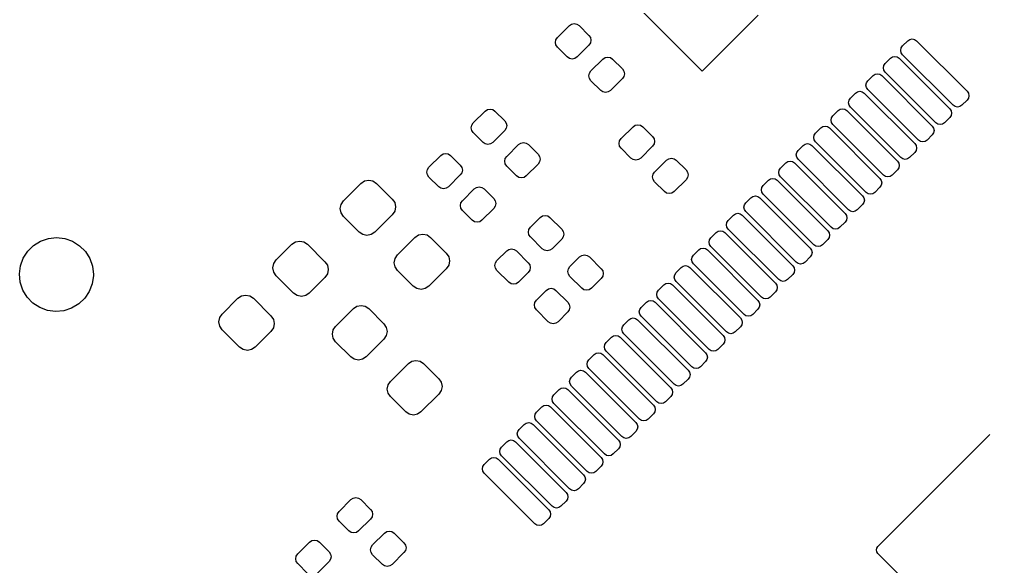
# Model space of a CAD drawing. Extents: x 1.04 to 4.2, y -7.23 to -4.07.
# Drawn here: x 2.136 to 2.91, y -5.233 to -4.796 of the extents above; entities that cross this region are included whole.
import ezdxf

# ---------------------------------------------------------------- set-up
doc = ezdxf.new("R2010")
doc.units = 0
doc.header["$MEASUREMENT"] = 0
doc.layers.add('BLACK', color=7, linetype='CONTINUOUS')

msp = doc.modelspace()

# ---------------------------------------------------------------- linework, layer by layer
at = {"layer": 'BLACK', "linetype": 'CONTINUOUS'}
for p, q in [((2.68104, -4.83756), (2.60866, -4.76518)), ((2.72559, -4.79302), (2.68104, -4.83756)), ((2.56544, -4.81076), (2.5749, -4.8013)), ((2.5749, -4.8013), (2.57669, -4.8001)), ((2.57669, -4.8001), (2.5788, -4.79968)), ((2.5788, -4.79968), (2.58091, -4.8001)), ((2.58091, -4.8001), (2.5827, -4.8013)), ((2.5827, -4.8013), (2.59049, -4.80909)), ((2.59049, -4.80909), (2.59169, -4.81088)), ((2.56382, -4.81466), (2.56424, -4.81255)), ((2.56424, -4.81677), (2.56382, -4.81466)), ((2.56424, -4.81255), (2.56544, -4.81076)), ((2.56544, -4.81856), (2.56424, -4.81677)), ((2.59049, -4.81689), (2.58103, -4.82635)), ((2.59169, -4.8151), (2.59049, -4.81689)), ((2.59169, -4.81088), (2.59211, -4.81299)), ((2.59211, -4.81299), (2.59169, -4.8151)), ((2.83994, -4.81917), (2.841, -4.81758)), ((2.841, -4.81758), (2.84518, -4.8134)), ((2.84518, -4.8134), (2.84678, -4.81233)), ((2.84678, -4.81233), (2.84866, -4.81196)), ((2.84866, -4.81196), (2.85054, -4.81233)), ((2.85054, -4.81233), (2.85214, -4.8134)), ((2.85214, -4.8134), (2.89251, -4.85377)), ((2.57323, -4.82635), (2.56544, -4.81856)), ((2.83956, -4.82106), (2.83994, -4.81917)), ((2.83994, -4.82294), (2.83956, -4.82106)), ((2.841, -4.82454), (2.83994, -4.82294)), ((2.88137, -4.8649), (2.841, -4.82454)), ((2.57502, -4.82755), (2.57323, -4.82635)), ((2.57713, -4.82797), (2.57502, -4.82755)), ((2.57924, -4.82755), (2.57713, -4.82797)), ((2.58103, -4.82635), (2.57924, -4.82755)), ((2.59216, -4.83749), (2.60163, -4.82802)), ((2.60163, -4.82802), (2.60342, -4.82683)), ((2.60342, -4.82683), (2.60553, -4.82641)), ((2.60553, -4.82641), (2.60764, -4.82683)), ((2.60764, -4.82683), (2.60942, -4.82802)), ((2.60942, -4.82802), (2.61722, -4.83582)), ((2.82564, -4.83498), (2.82602, -4.83309)), ((2.82602, -4.83309), (2.82709, -4.8315)), ((2.82709, -4.8315), (2.83126, -4.82732)), ((2.83126, -4.82732), (2.83286, -4.82625)), ((2.83286, -4.82625), (2.83474, -4.82588)), ((2.83474, -4.82588), (2.83662, -4.82625)), ((2.83662, -4.82625), (2.83822, -4.82732)), ((2.83822, -4.82732), (2.87859, -4.86769)), ((2.59055, -4.84139), (2.59097, -4.83928)), ((2.59097, -4.83928), (2.59216, -4.83749)), ((2.61722, -4.83582), (2.61841, -4.83761)), ((2.61841, -4.83761), (2.61883, -4.83972)), ((2.61883, -4.83972), (2.61841, -4.84183)), ((2.81734, -4.84124), (2.81894, -4.84017)), ((2.81894, -4.84017), (2.82082, -4.8398)), ((2.82082, -4.8398), (2.8227, -4.84017)), ((2.8227, -4.84017), (2.8243, -4.84124)), ((2.82602, -4.83686), (2.82564, -4.83498)), ((2.82709, -4.83846), (2.82602, -4.83686)), ((2.86745, -4.87882), (2.82709, -4.83846)), ((2.59097, -4.8435), (2.59055, -4.84139)), ((2.59216, -4.84528), (2.59097, -4.8435)), ((2.59996, -4.85308), (2.59216, -4.84528)), ((2.61722, -4.84361), (2.60775, -4.85308)), ((2.61841, -4.84183), (2.61722, -4.84361)), ((2.81172, -4.8489), (2.8121, -4.84701)), ((2.8121, -4.85078), (2.81172, -4.8489)), ((2.8121, -4.84701), (2.81317, -4.84542)), ((2.81317, -4.84542), (2.81734, -4.84124)), ((2.8243, -4.84124), (2.86467, -4.88161)), ((2.60175, -4.85427), (2.59996, -4.85308)), ((2.60386, -4.85469), (2.60175, -4.85427)), ((2.60597, -4.85427), (2.60386, -4.85469)), ((2.60775, -4.85308), (2.60597, -4.85427)), ((2.79925, -4.85934), (2.80342, -4.85516)), ((2.80342, -4.85516), (2.80502, -4.85409)), ((2.80502, -4.85409), (2.8069, -4.85372)), ((2.8069, -4.85372), (2.80879, -4.85409)), ((2.80879, -4.85409), (2.81038, -4.85516)), ((2.81038, -4.85516), (2.85075, -4.89553)), ((2.81317, -4.85238), (2.8121, -4.85078)), ((2.85353, -4.89274), (2.81317, -4.85238)), ((2.89251, -4.85377), (2.89357, -4.85536)), ((2.89357, -4.85536), (2.89395, -4.85725)), ((2.79781, -4.86282), (2.79818, -4.86093)), ((2.79818, -4.8647), (2.79781, -4.86282)), ((2.79818, -4.86093), (2.79925, -4.85934)), ((2.89251, -4.86073), (2.88833, -4.8649)), ((2.89357, -4.85913), (2.89251, -4.86073)), ((2.89395, -4.85725), (2.89357, -4.85913)), ((2.49823, -4.87896), (2.50769, -4.86949)), ((2.50769, -4.86949), (2.50948, -4.8683)), ((2.50948, -4.8683), (2.51159, -4.86788)), ((2.51159, -4.86788), (2.5137, -4.8683)), ((2.5137, -4.8683), (2.51549, -4.86949)), ((2.51549, -4.86949), (2.52328, -4.87729)), ((2.78533, -4.87325), (2.7895, -4.86908)), ((2.7895, -4.86908), (2.7911, -4.86801)), ((2.7911, -4.86801), (2.79298, -4.86764)), ((2.79298, -4.86764), (2.79487, -4.86801)), ((2.79487, -4.86801), (2.79646, -4.86908)), ((2.79646, -4.86908), (2.83683, -4.90945)), ((2.79925, -4.8663), (2.79818, -4.8647)), ((2.83961, -4.90666), (2.79925, -4.8663)), ((2.87859, -4.86769), (2.87965, -4.86928)), ((2.87965, -4.86928), (2.88003, -4.87117)), ((2.88003, -4.87117), (2.87965, -4.87305)), ((2.88297, -4.86597), (2.88137, -4.8649)), ((2.88485, -4.86634), (2.88297, -4.86597)), ((2.88673, -4.86597), (2.88485, -4.86634)), ((2.88833, -4.8649), (2.88673, -4.86597)), ((2.49703, -4.88075), (2.49823, -4.87896)), ((2.52328, -4.87729), (2.52448, -4.87907)), ((2.52448, -4.87907), (2.5249, -4.88118)), ((2.78389, -4.87673), (2.78426, -4.87485)), ((2.78426, -4.87862), (2.78389, -4.87673)), ((2.78426, -4.87485), (2.78533, -4.87325)), ((2.78533, -4.88021), (2.78426, -4.87862)), ((2.86905, -4.87989), (2.86745, -4.87882)), ((2.87093, -4.88026), (2.86905, -4.87989)), ((2.87281, -4.87989), (2.87093, -4.88026)), ((2.87441, -4.87882), (2.87281, -4.87989)), ((2.87859, -4.87465), (2.87441, -4.87882)), ((2.87965, -4.87305), (2.87859, -4.87465)), ((2.49661, -4.88285), (2.49703, -4.88075)), ((2.49703, -4.88496), (2.49661, -4.88285)), ((2.49823, -4.88675), (2.49703, -4.88496)), ((2.50602, -4.89455), (2.49823, -4.88675)), ((2.52328, -4.88508), (2.51382, -4.89455)), ((2.52448, -4.88329), (2.52328, -4.88508)), ((2.5249, -4.88118), (2.52448, -4.88329)), ((2.61626, -4.89147), (2.62572, -4.88201)), ((2.62572, -4.88201), (2.62751, -4.88081)), ((2.62751, -4.88081), (2.62962, -4.88039)), ((2.62962, -4.88039), (2.63173, -4.88081)), ((2.63173, -4.88081), (2.63352, -4.88201)), ((2.63352, -4.88201), (2.64131, -4.8898)), ((2.77034, -4.88877), (2.77141, -4.88717)), ((2.77141, -4.88717), (2.77558, -4.883)), ((2.77558, -4.883), (2.77718, -4.88193)), ((2.77718, -4.88193), (2.77906, -4.88156)), ((2.77906, -4.88156), (2.78095, -4.88193)), ((2.78095, -4.88193), (2.78254, -4.883)), ((2.78254, -4.883), (2.82291, -4.92336)), ((2.82569, -4.92058), (2.78533, -4.88021)), ((2.86467, -4.88161), (2.86573, -4.8832)), ((2.86573, -4.88697), (2.86467, -4.88857)), ((2.86573, -4.8832), (2.86611, -4.88509)), ((2.86611, -4.88509), (2.86573, -4.88697)), ((2.50781, -4.89574), (2.50602, -4.89455)), ((2.51382, -4.89455), (2.51203, -4.89574)), ((2.53442, -4.89622), (2.53621, -4.89502)), ((2.53621, -4.89502), (2.53832, -4.8946)), ((2.53832, -4.8946), (2.54043, -4.89502)), ((2.54043, -4.89502), (2.54221, -4.89622)), ((2.61464, -4.89537), (2.61506, -4.89326)), ((2.61506, -4.89748), (2.61464, -4.89537)), ((2.61506, -4.89326), (2.61626, -4.89147)), ((2.64131, -4.8898), (2.64251, -4.89159)), ((2.64251, -4.89159), (2.64293, -4.8937)), ((2.64293, -4.8937), (2.64251, -4.89581)), ((2.76997, -4.89065), (2.77034, -4.88877)), ((2.77034, -4.89254), (2.76997, -4.89065)), ((2.77141, -4.89413), (2.77034, -4.89254)), ((2.81177, -4.9345), (2.77141, -4.89413)), ((2.85513, -4.89381), (2.85353, -4.89274)), ((2.85701, -4.89418), (2.85513, -4.89381)), ((2.8589, -4.89381), (2.85701, -4.89418)), ((2.86049, -4.89274), (2.8589, -4.89381)), ((2.86467, -4.88857), (2.86049, -4.89274)), ((2.50992, -4.89616), (2.50781, -4.89574)), ((2.51203, -4.89574), (2.50992, -4.89616)), ((2.52495, -4.90568), (2.53442, -4.89622)), ((2.54221, -4.89622), (2.55001, -4.90401)), ((2.61626, -4.89927), (2.61506, -4.89748)), ((2.62405, -4.90706), (2.61626, -4.89927)), ((2.64131, -4.8976), (2.63185, -4.90706)), ((2.64251, -4.89581), (2.64131, -4.8976)), ((2.75605, -4.90457), (2.75642, -4.90269)), ((2.75642, -4.90269), (2.75749, -4.90109)), ((2.75749, -4.90109), (2.76166, -4.89692)), ((2.76166, -4.89692), (2.76326, -4.89585)), ((2.76326, -4.89585), (2.76514, -4.89548)), ((2.76514, -4.89548), (2.76703, -4.89585)), ((2.76703, -4.89585), (2.76862, -4.89692)), ((2.76862, -4.89692), (2.80899, -4.93728)), ((2.85075, -4.90249), (2.84657, -4.90666)), ((2.85075, -4.89553), (2.85182, -4.89712)), ((2.85182, -4.90089), (2.85075, -4.90249)), ((2.85182, -4.89712), (2.85219, -4.89901)), ((2.85219, -4.89901), (2.85182, -4.90089)), ((2.4628, -4.91439), (2.47226, -4.90492)), ((2.47226, -4.90492), (2.47405, -4.90373)), ((2.47405, -4.90373), (2.47616, -4.90331)), ((2.47616, -4.90331), (2.47827, -4.90373)), ((2.47827, -4.90373), (2.48006, -4.90492)), ((2.48006, -4.90492), (2.48785, -4.91272)), ((2.52334, -4.90958), (2.52376, -4.90747)), ((2.52376, -4.91169), (2.52334, -4.90958)), ((2.52376, -4.90747), (2.52495, -4.90568)), ((2.55001, -4.90401), (2.5512, -4.9058)), ((2.5512, -4.91002), (2.55001, -4.91181)), ((2.5512, -4.9058), (2.55162, -4.90791)), ((2.55162, -4.90791), (2.5512, -4.91002)), ((2.62584, -4.90826), (2.62405, -4.90706)), ((2.62795, -4.90868), (2.62584, -4.90826)), ((2.63006, -4.90826), (2.62795, -4.90868)), ((2.63185, -4.90706), (2.63006, -4.90826)), ((2.64298, -4.9182), (2.65245, -4.90873)), ((2.65245, -4.90873), (2.65424, -4.90754)), ((2.65424, -4.90754), (2.65635, -4.90712)), ((2.65635, -4.90712), (2.65846, -4.90754)), ((2.65846, -4.90754), (2.66024, -4.90873)), ((2.66024, -4.90873), (2.66804, -4.91653)), ((2.74357, -4.91501), (2.74774, -4.91084)), ((2.74774, -4.91084), (2.74934, -4.90977)), ((2.74934, -4.90977), (2.75122, -4.9094)), ((2.75122, -4.9094), (2.75311, -4.90977)), ((2.75311, -4.90977), (2.7547, -4.91084)), ((2.7547, -4.91084), (2.79507, -4.9512)), ((2.75642, -4.90646), (2.75605, -4.90457)), ((2.75749, -4.90805), (2.75642, -4.90646)), ((2.79785, -4.94842), (2.75749, -4.90805)), ((2.83683, -4.90945), (2.8379, -4.91104)), ((2.84121, -4.90773), (2.83961, -4.90666)), ((2.84309, -4.9081), (2.84121, -4.90773)), ((2.84498, -4.90773), (2.84309, -4.9081)), ((2.84657, -4.90666), (2.84498, -4.90773)), ((2.46118, -4.91829), (2.4616, -4.91618)), ((2.4616, -4.9204), (2.46118, -4.91829)), ((2.4616, -4.91618), (2.4628, -4.91439)), ((2.48785, -4.91272), (2.48905, -4.91451)), ((2.48905, -4.91451), (2.48947, -4.91662)), ((2.48947, -4.91662), (2.48905, -4.91873)), ((2.52495, -4.91348), (2.52376, -4.91169)), ((2.53275, -4.92127), (2.52495, -4.91348)), ((2.55001, -4.91181), (2.54054, -4.92127)), ((2.64179, -4.91999), (2.64298, -4.9182)), ((2.66804, -4.91653), (2.66923, -4.91832)), ((2.66923, -4.91832), (2.66965, -4.92042)), ((2.74213, -4.91849), (2.7425, -4.91661)), ((2.7425, -4.92038), (2.74213, -4.91849)), ((2.7425, -4.91661), (2.74357, -4.91501)), ((2.83683, -4.91641), (2.83265, -4.92058)), ((2.8379, -4.91481), (2.83683, -4.91641)), ((2.8379, -4.91104), (2.83827, -4.91293)), ((2.83827, -4.91293), (2.8379, -4.91481)), ((2.40847, -4.92723), (2.41135, -4.92531)), ((2.41135, -4.92531), (2.41474, -4.92464)), ((2.41474, -4.92464), (2.41813, -4.92531)), ((2.41813, -4.92531), (2.421, -4.92723)), ((2.4628, -4.92218), (2.4616, -4.9204)), ((2.47059, -4.92998), (2.4628, -4.92218)), ((2.48785, -4.92051), (2.47839, -4.92998)), ((2.48905, -4.91873), (2.48785, -4.92051)), ((2.53454, -4.92247), (2.53275, -4.92127)), ((2.53665, -4.92289), (2.53454, -4.92247)), ((2.53876, -4.92247), (2.53665, -4.92289)), ((2.54054, -4.92127), (2.53876, -4.92247)), ((2.64137, -4.92209), (2.64179, -4.91999)), ((2.64179, -4.9242), (2.64137, -4.92209)), ((2.64298, -4.92599), (2.64179, -4.9242)), ((2.65078, -4.93379), (2.64298, -4.92599)), ((2.66804, -4.92432), (2.65857, -4.93379)), ((2.66923, -4.92253), (2.66804, -4.92432)), ((2.66965, -4.92042), (2.66923, -4.92253)), ((2.72965, -4.92893), (2.73383, -4.92476)), ((2.73383, -4.92476), (2.73542, -4.92369)), ((2.73542, -4.92369), (2.73731, -4.92332)), ((2.73731, -4.92332), (2.73919, -4.92369)), ((2.73919, -4.92369), (2.74078, -4.92476)), ((2.74078, -4.92476), (2.78115, -4.96512)), ((2.74357, -4.92197), (2.7425, -4.92038)), ((2.78394, -4.96234), (2.74357, -4.92197)), ((2.82291, -4.92336), (2.82398, -4.92496)), ((2.82398, -4.92496), (2.82435, -4.92684)), ((2.82729, -4.92165), (2.82569, -4.92058)), ((2.82917, -4.92202), (2.82729, -4.92165)), ((2.83106, -4.92165), (2.82917, -4.92202)), ((2.83265, -4.92058), (2.83106, -4.92165)), ((2.39455, -4.94115), (2.40847, -4.92723)), ((2.421, -4.92723), (2.43353, -4.93976)), ((2.47238, -4.93117), (2.47059, -4.92998)), ((2.47449, -4.93159), (2.47238, -4.93117)), ((2.4766, -4.93117), (2.47449, -4.93159)), ((2.47839, -4.92998), (2.4766, -4.93117)), ((2.48952, -4.94112), (2.49899, -4.93165)), ((2.49899, -4.93165), (2.50077, -4.93046)), ((2.50077, -4.93046), (2.50288, -4.93004)), ((2.50288, -4.93004), (2.50499, -4.93046)), ((2.50499, -4.93046), (2.50678, -4.93165)), ((2.50678, -4.93165), (2.51458, -4.93944)), ((2.65257, -4.93498), (2.65078, -4.93379)), ((2.65857, -4.93379), (2.65679, -4.93498)), ((2.72821, -4.93241), (2.72858, -4.93053)), ((2.72858, -4.9343), (2.72821, -4.93241)), ((2.72858, -4.93053), (2.72965, -4.92893)), ((2.82291, -4.93032), (2.81873, -4.9345)), ((2.82398, -4.92873), (2.82291, -4.93032)), ((2.82435, -4.92684), (2.82398, -4.92873)), ((2.39263, -4.94403), (2.39455, -4.94115)), ((2.43353, -4.93976), (2.43545, -4.94263)), ((2.48833, -4.9429), (2.48952, -4.94112)), ((2.51458, -4.93944), (2.51577, -4.94123)), ((2.51577, -4.94123), (2.51619, -4.94334)), ((2.65468, -4.9354), (2.65257, -4.93498)), ((2.65679, -4.93498), (2.65468, -4.9354)), ((2.71573, -4.94285), (2.71991, -4.93868)), ((2.71991, -4.93868), (2.7215, -4.93761)), ((2.7215, -4.93761), (2.72339, -4.93723)), ((2.72339, -4.93723), (2.72527, -4.93761)), ((2.72527, -4.93761), (2.72687, -4.93868)), ((2.72687, -4.93868), (2.76723, -4.97904)), ((2.72965, -4.93589), (2.72858, -4.9343)), ((2.77002, -4.97626), (2.72965, -4.93589)), ((2.80899, -4.93728), (2.81006, -4.93888)), ((2.81006, -4.93888), (2.81043, -4.94076)), ((2.81043, -4.94076), (2.81006, -4.94265)), ((2.81337, -4.93557), (2.81177, -4.9345)), ((2.81525, -4.93594), (2.81337, -4.93557)), ((2.81714, -4.93557), (2.81525, -4.93594)), ((2.81873, -4.9345), (2.81714, -4.93557)), ((2.39196, -4.94742), (2.39263, -4.94403)), ((2.39263, -4.95081), (2.39196, -4.94742)), ((2.43545, -4.94941), (2.43353, -4.95229)), ((2.43545, -4.94263), (2.43612, -4.94602)), ((2.43612, -4.94602), (2.43545, -4.94941)), ((2.48791, -4.94501), (2.48833, -4.9429)), ((2.48833, -4.94712), (2.48791, -4.94501)), ((2.48952, -4.94891), (2.48833, -4.94712)), ((2.49732, -4.9567), (2.48952, -4.94891)), ((2.51458, -4.94724), (2.50511, -4.9567)), ((2.51577, -4.94545), (2.51458, -4.94724)), ((2.51619, -4.94334), (2.51577, -4.94545)), ((2.71429, -4.94633), (2.71466, -4.94445)), ((2.71466, -4.94822), (2.71429, -4.94633)), ((2.71466, -4.94445), (2.71573, -4.94285)), ((2.71573, -4.94981), (2.71466, -4.94822)), ((2.79945, -4.94949), (2.79785, -4.94842)), ((2.80133, -4.94986), (2.79945, -4.94949)), ((2.80322, -4.94949), (2.80133, -4.94986)), ((2.80481, -4.94842), (2.80322, -4.94949)), ((2.80899, -4.94424), (2.80481, -4.94842)), ((2.81006, -4.94265), (2.80899, -4.94424)), ((2.39455, -4.95368), (2.39263, -4.95081)), ((2.40708, -4.96621), (2.39455, -4.95368)), ((2.43353, -4.95229), (2.41961, -4.96621)), ((2.4991, -4.9579), (2.49732, -4.9567)), ((2.50511, -4.9567), (2.50332, -4.9579)), ((2.54381, -4.96222), (2.5516, -4.95442)), ((2.5516, -4.95442), (2.55339, -4.95323)), ((2.55339, -4.95323), (2.5555, -4.95281)), ((2.5555, -4.95281), (2.55761, -4.95323)), ((2.55761, -4.95323), (2.5594, -4.95442)), ((2.5594, -4.95442), (2.56886, -4.96389)), ((2.70074, -4.95837), (2.70181, -4.95677)), ((2.70181, -4.95677), (2.70599, -4.9526)), ((2.70599, -4.9526), (2.70758, -4.95153)), ((2.70758, -4.95153), (2.70947, -4.95115)), ((2.70947, -4.95115), (2.71135, -4.95153)), ((2.71135, -4.95153), (2.71295, -4.9526)), ((2.71295, -4.9526), (2.75331, -4.99296)), ((2.7561, -4.99018), (2.71573, -4.94981)), ((2.79507, -4.9512), (2.79614, -4.9528)), ((2.79614, -4.95657), (2.79507, -4.95816)), ((2.79614, -4.9528), (2.79651, -4.95468)), ((2.79651, -4.95468), (2.79614, -4.95657)), ((2.50121, -4.95832), (2.4991, -4.9579)), ((2.50332, -4.9579), (2.50121, -4.95832)), ((2.54219, -4.96612), (2.54261, -4.96401)), ((2.54261, -4.96401), (2.54381, -4.96222)), ((2.56886, -4.96389), (2.57006, -4.96568)), ((2.69366, -4.96545), (2.69555, -4.96507)), ((2.69555, -4.96507), (2.69743, -4.96545)), ((2.70037, -4.96025), (2.70074, -4.95837)), ((2.70074, -4.96213), (2.70037, -4.96025)), ((2.70181, -4.96373), (2.70074, -4.96213)), ((2.74218, -5.0041), (2.70181, -4.96373)), ((2.78115, -4.96512), (2.78222, -4.96672)), ((2.78553, -4.96341), (2.78394, -4.96234)), ((2.78741, -4.96378), (2.78553, -4.96341)), ((2.7893, -4.96341), (2.78741, -4.96378)), ((2.79089, -4.96234), (2.7893, -4.96341)), ((2.79507, -4.95816), (2.79089, -4.96234)), ((2.15278, -4.97328), (2.15901, -4.97116)), ((2.15901, -4.97116), (2.16556, -4.97047)), ((2.16556, -4.97047), (2.1721, -4.97125)), ((2.1721, -4.97125), (2.1783, -4.97346)), ((2.40995, -4.96813), (2.40708, -4.96621)), ((2.41334, -4.9688), (2.40995, -4.96813)), ((2.41673, -4.96813), (2.41334, -4.9688)), ((2.41961, -4.96621), (2.41673, -4.96813)), ((2.4377, -4.9843), (2.45162, -4.97038)), ((2.45162, -4.97038), (2.4545, -4.96846)), ((2.4545, -4.96846), (2.45789, -4.96779)), ((2.45789, -4.96779), (2.46128, -4.96846)), ((2.46128, -4.96846), (2.46415, -4.97038)), ((2.46415, -4.97038), (2.47668, -4.98291)), ((2.54261, -4.96823), (2.54219, -4.96612)), ((2.54381, -4.97001), (2.54261, -4.96823)), ((2.55327, -4.97948), (2.54381, -4.97001)), ((2.56886, -4.97168), (2.56107, -4.97948)), ((2.57006, -4.9699), (2.56886, -4.97168)), ((2.57006, -4.96568), (2.57048, -4.96779)), ((2.57048, -4.96779), (2.57006, -4.9699)), ((2.68645, -4.97417), (2.68682, -4.97229)), ((2.68682, -4.97229), (2.68789, -4.97069)), ((2.68789, -4.97069), (2.69207, -4.96651)), ((2.69207, -4.96651), (2.69366, -4.96545)), ((2.69743, -4.96545), (2.69903, -4.96651)), ((2.69903, -4.96651), (2.73939, -5.00688)), ((2.78115, -4.97208), (2.77698, -4.97626)), ((2.78222, -4.97049), (2.78115, -4.97208)), ((2.78222, -4.96672), (2.78259, -4.9686)), ((2.78259, -4.9686), (2.78222, -4.97049)), ((2.14247, -4.98134), (2.14718, -4.97673)), ((2.14718, -4.97673), (2.15278, -4.97328)), ((2.1783, -4.97346), (2.18386, -4.97699)), ((2.18386, -4.97699), (2.18849, -4.98166)), ((2.34083, -4.9884), (2.35336, -4.97587)), ((2.35336, -4.97587), (2.35623, -4.97395)), ((2.35623, -4.97395), (2.35962, -4.97328)), ((2.35962, -4.97328), (2.36301, -4.97395)), ((2.36301, -4.97395), (2.36588, -4.97587)), ((2.36588, -4.97587), (2.3798, -4.98979)), ((2.52488, -4.98115), (2.52666, -4.97996)), ((2.52666, -4.97996), (2.52877, -4.97954)), ((2.52877, -4.97954), (2.53088, -4.97996)), ((2.53088, -4.97996), (2.53267, -4.98115)), ((2.55506, -4.98067), (2.55327, -4.97948)), ((2.56107, -4.97948), (2.55928, -4.98067)), ((2.67397, -4.98461), (2.67815, -4.98043)), ((2.67815, -4.98043), (2.67974, -4.97937)), ((2.67974, -4.97937), (2.68163, -4.97899)), ((2.68163, -4.97899), (2.68351, -4.97937)), ((2.68351, -4.97937), (2.68511, -4.98043)), ((2.68511, -4.98043), (2.72547, -5.0208)), ((2.68682, -4.97605), (2.68645, -4.97417)), ((2.68789, -4.97765), (2.68682, -4.97605)), ((2.72826, -5.01802), (2.68789, -4.97765)), ((2.76723, -4.97904), (2.7683, -4.98064)), ((2.77161, -4.97733), (2.77002, -4.97626)), ((2.7735, -4.9777), (2.77161, -4.97733)), ((2.77538, -4.97733), (2.7735, -4.9777)), ((2.77698, -4.97626), (2.77538, -4.97733)), ((2.13665, -4.99306), (2.13891, -4.98687)), ((2.13891, -4.98687), (2.14247, -4.98134)), ((2.18849, -4.98166), (2.19198, -4.98724)), ((2.19198, -4.98724), (2.19415, -4.99346)), ((2.43511, -4.99057), (2.43578, -4.98718)), ((2.43578, -4.98718), (2.4377, -4.9843)), ((2.47668, -4.98291), (2.4786, -4.98578)), ((2.4786, -4.98578), (2.47927, -4.98917)), ((2.51708, -4.98895), (2.52488, -4.98115)), ((2.53267, -4.98115), (2.54214, -4.99062)), ((2.55717, -4.98109), (2.55506, -4.98067)), ((2.55928, -4.98067), (2.55717, -4.98109)), ((2.5753, -4.99372), (2.5831, -4.98592)), ((2.5831, -4.98592), (2.58488, -4.98473)), ((2.58488, -4.98473), (2.58699, -4.98431)), ((2.58699, -4.98431), (2.5891, -4.98473)), ((2.5891, -4.98473), (2.59089, -4.98592)), ((2.59089, -4.98592), (2.60036, -4.99539)), ((2.67253, -4.98809), (2.6729, -4.98621)), ((2.6729, -4.98997), (2.67253, -4.98809)), ((2.6729, -4.98621), (2.67397, -4.98461)), ((2.76723, -4.986), (2.76306, -4.99018)), ((2.7683, -4.98441), (2.76723, -4.986)), ((2.7683, -4.98064), (2.76867, -4.98252)), ((2.76867, -4.98252), (2.7683, -4.98441)), ((2.13583, -4.99959), (2.13665, -4.99306)), ((2.19415, -4.99346), (2.19488, -5)), ((2.33823, -4.99466), (2.33891, -4.99127)), ((2.33891, -4.99805), (2.33823, -4.99466)), ((2.33891, -4.99127), (2.34083, -4.9884)), ((2.3798, -4.98979), (2.38172, -4.99266)), ((2.38172, -4.99266), (2.3824, -4.99605)), ((2.3824, -4.99605), (2.38172, -4.99944)), ((2.43578, -4.99396), (2.43511, -4.99057)), ((2.4377, -4.99683), (2.43578, -4.99396)), ((2.47668, -4.99544), (2.46276, -5.00936)), ((2.4786, -4.99256), (2.47668, -4.99544)), ((2.47927, -4.98917), (2.4786, -4.99256)), ((2.51547, -4.99284), (2.51589, -4.99073)), ((2.51589, -4.99495), (2.51547, -4.99284)), ((2.51589, -4.99073), (2.51708, -4.98895)), ((2.51708, -4.99674), (2.51589, -4.99495)), ((2.54214, -4.99062), (2.54333, -4.9924)), ((2.54333, -4.9924), (2.54375, -4.99451)), ((2.54375, -4.99451), (2.54333, -4.99662)), ((2.57369, -4.99761), (2.57411, -4.9955)), ((2.57411, -4.9955), (2.5753, -4.99372)), ((2.60036, -4.99539), (2.60155, -4.99717)), ((2.66005, -4.99853), (2.66423, -4.99435)), ((2.66423, -4.99435), (2.66582, -4.99329)), ((2.66582, -4.99329), (2.66771, -4.99291)), ((2.66771, -4.99291), (2.66959, -4.99329)), ((2.66959, -4.99329), (2.67119, -4.99435)), ((2.67119, -4.99435), (2.71155, -5.03472)), ((2.67397, -4.99157), (2.6729, -4.98997)), ((2.71434, -5.03194), (2.67397, -4.99157)), ((2.75331, -4.99296), (2.75438, -4.99456)), ((2.75438, -4.99456), (2.75475, -4.99644)), ((2.75769, -4.99124), (2.7561, -4.99018)), ((2.75958, -4.99162), (2.75769, -4.99124)), ((2.76146, -4.99124), (2.75958, -4.99162)), ((2.76306, -4.99018), (2.76146, -4.99124)), ((2.13647, -5.00614), (2.13583, -4.99959)), ((2.19487, -5.00082), (2.19395, -5.00734)), ((2.19488, -5), (2.19487, -5.00082)), ((2.34083, -5.00093), (2.33891, -4.99805)), ((2.35475, -5.01485), (2.34083, -5.00093)), ((2.3798, -5.00232), (2.36728, -5.01485)), ((2.38172, -4.99944), (2.3798, -5.00232)), ((2.45023, -5.00936), (2.4377, -4.99683)), ((2.52655, -5.00621), (2.51708, -4.99674)), ((2.54214, -4.99841), (2.53434, -5.00621)), ((2.54333, -4.99662), (2.54214, -4.99841)), ((2.57411, -4.99972), (2.57369, -4.99761)), ((2.5753, -5.00151), (2.57411, -4.99972)), ((2.58477, -5.01098), (2.5753, -5.00151)), ((2.60036, -5.00318), (2.59256, -5.01098)), ((2.60155, -5.00139), (2.60036, -5.00318)), ((2.60155, -4.99717), (2.60197, -4.99928)), ((2.60197, -4.99928), (2.60155, -5.00139)), ((2.65861, -5.00201), (2.65899, -5.00013)), ((2.65899, -5.00389), (2.65861, -5.00201)), ((2.65899, -5.00013), (2.66005, -4.99853)), ((2.75331, -4.99992), (2.74914, -5.0041)), ((2.75438, -4.99833), (2.75331, -4.99992)), ((2.75475, -4.99644), (2.75438, -4.99833)), ((2.13855, -5.01239), (2.13647, -5.00614)), ((2.19395, -5.00734), (2.19162, -5.0135)), ((2.4531, -5.01128), (2.45023, -5.00936)), ((2.45649, -5.01195), (2.4531, -5.01128)), ((2.45988, -5.01128), (2.45649, -5.01195)), ((2.46276, -5.00936), (2.45988, -5.01128)), ((2.52833, -5.0074), (2.52655, -5.00621)), ((2.53044, -5.00782), (2.52833, -5.0074)), ((2.53255, -5.0074), (2.53044, -5.00782)), ((2.53434, -5.00621), (2.53255, -5.0074)), ((2.55637, -5.01265), (2.55816, -5.01145)), ((2.55816, -5.01145), (2.56027, -5.01103)), ((2.56027, -5.01103), (2.56238, -5.01145)), ((2.56238, -5.01145), (2.56417, -5.01265)), ((2.58656, -5.01217), (2.58477, -5.01098)), ((2.59256, -5.01098), (2.59077, -5.01217)), ((2.64613, -5.01245), (2.65031, -5.00827)), ((2.65031, -5.00827), (2.65191, -5.00721)), ((2.65191, -5.00721), (2.65379, -5.00683)), ((2.65379, -5.00683), (2.65567, -5.00721)), ((2.65567, -5.00721), (2.65727, -5.00827)), ((2.65727, -5.00827), (2.69763, -5.04864)), ((2.66005, -5.00549), (2.65899, -5.00389)), ((2.70042, -5.04586), (2.66005, -5.00549)), ((2.73939, -5.00688), (2.74046, -5.00848)), ((2.74046, -5.00848), (2.74083, -5.01036)), ((2.74083, -5.01036), (2.74046, -5.01224)), ((2.74377, -5.00516), (2.74218, -5.0041)), ((2.74566, -5.00554), (2.74377, -5.00516)), ((2.74754, -5.00516), (2.74566, -5.00554)), ((2.74914, -5.0041), (2.74754, -5.00516)), ((2.14196, -5.01802), (2.13855, -5.01239)), ((2.14653, -5.02275), (2.14196, -5.01802)), ((2.18797, -5.01898), (2.18321, -5.02352)), ((2.19162, -5.0135), (2.18797, -5.01898)), ((2.29768, -5.03155), (2.31021, -5.01902)), ((2.31021, -5.01902), (2.31308, -5.0171)), ((2.31308, -5.0171), (2.31647, -5.01643)), ((2.31647, -5.01643), (2.31986, -5.0171)), ((2.31986, -5.0171), (2.32273, -5.01902)), ((2.32273, -5.01902), (2.33665, -5.03294)), ((2.35762, -5.01677), (2.35475, -5.01485)), ((2.36101, -5.01744), (2.35762, -5.01677)), ((2.3644, -5.01677), (2.36101, -5.01744)), ((2.36728, -5.01485), (2.3644, -5.01677)), ((2.54858, -5.02044), (2.55637, -5.01265)), ((2.56417, -5.01265), (2.57363, -5.02211)), ((2.58866, -5.01259), (2.58656, -5.01217)), ((2.59077, -5.01217), (2.58866, -5.01259)), ((2.64469, -5.01593), (2.64507, -5.01405)), ((2.64507, -5.01781), (2.64469, -5.01593)), ((2.64507, -5.01405), (2.64613, -5.01245)), ((2.64613, -5.01941), (2.64507, -5.01781)), ((2.72985, -5.01908), (2.72826, -5.01802)), ((2.73174, -5.01946), (2.72985, -5.01908)), ((2.73362, -5.01908), (2.73174, -5.01946)), ((2.73522, -5.01802), (2.73362, -5.01908)), ((2.73939, -5.01384), (2.73522, -5.01802)), ((2.74046, -5.01224), (2.73939, -5.01384)), ((2.15204, -5.02636), (2.14653, -5.02275)), ((2.15821, -5.02865), (2.15204, -5.02636)), ((2.17755, -5.02689), (2.17129, -5.02892)), ((2.18321, -5.02352), (2.17755, -5.02689)), ((2.40251, -5.02723), (2.40531, -5.02536)), ((2.40531, -5.02536), (2.4086, -5.0247)), ((2.4086, -5.0247), (2.4119, -5.02536)), ((2.4119, -5.02536), (2.41469, -5.02723)), ((2.54696, -5.02434), (2.54738, -5.02223)), ((2.54738, -5.02645), (2.54696, -5.02434)), ((2.54738, -5.02223), (2.54858, -5.02044)), ((2.54858, -5.02824), (2.54738, -5.02645)), ((2.57363, -5.02211), (2.57483, -5.0239)), ((2.57483, -5.0239), (2.57525, -5.02601)), ((2.57525, -5.02601), (2.57483, -5.02812)), ((2.63115, -5.02797), (2.63221, -5.02637)), ((2.63221, -5.02637), (2.63639, -5.02219)), ((2.63639, -5.02219), (2.63799, -5.02113)), ((2.63799, -5.02113), (2.63987, -5.02075)), ((2.63987, -5.02075), (2.64175, -5.02113)), ((2.64175, -5.02113), (2.64335, -5.02219)), ((2.64335, -5.02219), (2.68372, -5.06256)), ((2.6865, -5.05978), (2.64613, -5.01941)), ((2.72547, -5.0208), (2.72654, -5.0224)), ((2.72654, -5.02616), (2.72547, -5.02776)), ((2.72654, -5.0224), (2.72691, -5.02428)), ((2.72691, -5.02428), (2.72654, -5.02616)), ((2.16474, -5.02952), (2.15821, -5.02865)), ((2.17129, -5.02892), (2.16474, -5.02952)), ((2.29508, -5.03781), (2.29576, -5.03442)), ((2.29576, -5.03442), (2.29768, -5.03155)), ((2.33665, -5.03294), (2.33857, -5.03581)), ((2.38825, -5.04149), (2.40251, -5.02723)), ((2.41469, -5.02723), (2.42687, -5.03941)), ((2.55804, -5.0377), (2.54858, -5.02824)), ((2.57363, -5.02991), (2.56584, -5.0377)), ((2.57483, -5.02812), (2.57363, -5.02991)), ((2.62407, -5.03505), (2.62595, -5.03467)), ((2.62595, -5.03467), (2.62783, -5.03505)), ((2.63077, -5.02985), (2.63115, -5.02797)), ((2.63115, -5.03173), (2.63077, -5.02985)), ((2.63221, -5.03333), (2.63115, -5.03173)), ((2.67258, -5.07369), (2.63221, -5.03333)), ((2.71155, -5.03472), (2.71262, -5.03632)), ((2.71593, -5.033), (2.71434, -5.03194)), ((2.71782, -5.03338), (2.71593, -5.033)), ((2.7197, -5.033), (2.71782, -5.03338)), ((2.7213, -5.03194), (2.7197, -5.033)), ((2.72547, -5.02776), (2.7213, -5.03194)), ((2.29576, -5.0412), (2.29508, -5.03781)), ((2.29768, -5.04408), (2.29576, -5.0412)), ((2.33857, -5.03581), (2.33925, -5.0392)), ((2.33925, -5.0392), (2.33857, -5.04259)), ((2.38638, -5.04429), (2.38825, -5.04149)), ((2.42687, -5.03941), (2.42874, -5.0422)), ((2.42874, -5.0422), (2.4294, -5.0455)), ((2.55983, -5.0389), (2.55804, -5.0377)), ((2.56194, -5.03932), (2.55983, -5.0389)), ((2.56405, -5.0389), (2.56194, -5.03932)), ((2.56584, -5.0377), (2.56405, -5.0389)), ((2.61685, -5.04377), (2.61723, -5.04188)), ((2.61723, -5.04188), (2.61829, -5.04029)), ((2.61829, -5.04029), (2.62247, -5.03611)), ((2.62247, -5.03611), (2.62407, -5.03505)), ((2.62783, -5.03505), (2.62943, -5.03611)), ((2.62943, -5.03611), (2.6698, -5.07648)), ((2.71155, -5.04168), (2.70738, -5.04586)), ((2.71262, -5.04008), (2.71155, -5.04168)), ((2.71262, -5.03632), (2.713, -5.0382)), ((2.713, -5.0382), (2.71262, -5.04008)), ((2.3116, -5.058), (2.29768, -5.04408)), ((2.33665, -5.04547), (2.32413, -5.058)), ((2.33857, -5.04259), (2.33665, -5.04547)), ((2.38573, -5.04758), (2.38638, -5.04429)), ((2.38638, -5.05088), (2.38573, -5.04758)), ((2.42874, -5.04879), (2.42687, -5.05159)), ((2.4294, -5.0455), (2.42874, -5.04879)), ((2.60437, -5.05421), (2.60855, -5.05003)), ((2.60855, -5.05003), (2.61015, -5.04896)), ((2.61015, -5.04896), (2.61203, -5.04859)), ((2.61203, -5.04859), (2.61391, -5.04896)), ((2.61391, -5.04896), (2.61551, -5.05003)), ((2.61551, -5.05003), (2.65588, -5.0904)), ((2.61723, -5.04565), (2.61685, -5.04377)), ((2.61829, -5.04725), (2.61723, -5.04565)), ((2.65866, -5.08761), (2.61829, -5.04725)), ((2.69763, -5.04864), (2.6987, -5.05024)), ((2.6987, -5.05024), (2.69908, -5.05212)), ((2.70202, -5.04692), (2.70042, -5.04586)), ((2.7039, -5.0473), (2.70202, -5.04692)), ((2.70578, -5.04692), (2.7039, -5.0473)), ((2.70738, -5.04586), (2.70578, -5.04692)), ((2.31447, -5.05992), (2.3116, -5.058)), ((2.32413, -5.058), (2.32125, -5.05992)), ((2.38825, -5.05367), (2.38638, -5.05088)), ((2.40043, -5.06585), (2.38825, -5.05367)), ((2.42687, -5.05159), (2.41261, -5.06585)), ((2.60293, -5.05769), (2.60331, -5.0558)), ((2.60331, -5.05957), (2.60293, -5.05769)), ((2.60331, -5.0558), (2.60437, -5.05421)), ((2.69763, -5.0556), (2.69346, -5.05978)), ((2.6987, -5.054), (2.69763, -5.0556)), ((2.69908, -5.05212), (2.6987, -5.054)), ((2.31786, -5.06059), (2.31447, -5.05992)), ((2.32125, -5.05992), (2.31786, -5.06059)), ((2.59046, -5.06813), (2.59463, -5.06395)), ((2.59463, -5.06395), (2.59623, -5.06288)), ((2.59623, -5.06288), (2.59811, -5.06251)), ((2.59811, -5.06251), (2.59999, -5.06288)), ((2.59999, -5.06288), (2.60159, -5.06395)), ((2.60159, -5.06395), (2.64196, -5.10432)), ((2.60437, -5.06117), (2.60331, -5.05957)), ((2.64474, -5.10153), (2.60437, -5.06117)), ((2.68372, -5.06256), (2.68478, -5.06416)), ((2.68478, -5.06416), (2.68516, -5.06604)), ((2.6881, -5.06084), (2.6865, -5.05978)), ((2.68998, -5.06122), (2.6881, -5.06084)), ((2.69186, -5.06084), (2.68998, -5.06122)), ((2.69346, -5.05978), (2.69186, -5.06084)), ((2.40322, -5.06772), (2.40043, -5.06585)), ((2.40652, -5.06838), (2.40322, -5.06772)), ((2.40981, -5.06772), (2.40652, -5.06838)), ((2.41261, -5.06585), (2.40981, -5.06772)), ((2.43209, -5.08534), (2.44636, -5.07107)), ((2.44636, -5.07107), (2.44916, -5.06921)), ((2.44916, -5.06921), (2.45245, -5.06855)), ((2.45245, -5.06855), (2.45575, -5.06921)), ((2.45575, -5.06921), (2.45854, -5.07107)), ((2.45854, -5.07107), (2.47072, -5.08325)), ((2.58901, -5.07161), (2.58939, -5.06972)), ((2.58939, -5.07349), (2.58901, -5.07161)), ((2.58939, -5.06972), (2.59046, -5.06813)), ((2.59046, -5.07509), (2.58939, -5.07349)), ((2.68372, -5.06952), (2.67954, -5.07369)), ((2.68478, -5.06792), (2.68372, -5.06952)), ((2.68516, -5.06604), (2.68478, -5.06792)), ((2.57654, -5.08205), (2.58071, -5.07787)), ((2.58071, -5.07787), (2.58231, -5.0768)), ((2.58231, -5.0768), (2.58419, -5.07643)), ((2.58419, -5.07643), (2.58607, -5.0768)), ((2.58607, -5.0768), (2.58767, -5.07787)), ((2.58767, -5.07787), (2.62804, -5.11824)), ((2.63082, -5.11545), (2.59046, -5.07509)), ((2.6698, -5.07648), (2.67086, -5.07808)), ((2.67086, -5.07808), (2.67124, -5.07996)), ((2.67124, -5.07996), (2.67086, -5.08184)), ((2.67418, -5.07476), (2.67258, -5.07369)), ((2.67606, -5.07514), (2.67418, -5.07476)), ((2.67794, -5.07476), (2.67606, -5.07514)), ((2.67954, -5.07369), (2.67794, -5.07476)), ((2.42957, -5.09143), (2.43023, -5.08813)), ((2.43023, -5.08813), (2.43209, -5.08534)), ((2.47072, -5.08325), (2.47259, -5.08605)), ((2.47259, -5.08605), (2.47324, -5.08934)), ((2.57509, -5.08553), (2.57547, -5.08364)), ((2.57547, -5.08741), (2.57509, -5.08553)), ((2.57547, -5.08364), (2.57654, -5.08205)), ((2.57654, -5.08901), (2.57547, -5.08741)), ((2.6169, -5.12937), (2.57654, -5.08901)), ((2.66026, -5.08868), (2.65866, -5.08761)), ((2.66214, -5.08906), (2.66026, -5.08868)), ((2.66402, -5.08868), (2.66214, -5.08906)), ((2.66562, -5.08761), (2.66402, -5.08868)), ((2.6698, -5.08344), (2.66562, -5.08761)), ((2.67086, -5.08184), (2.6698, -5.08344)), ((2.43023, -5.09473), (2.42957, -5.09143)), ((2.43209, -5.09752), (2.43023, -5.09473)), ((2.47072, -5.09543), (2.45645, -5.1097)), ((2.47259, -5.09264), (2.47072, -5.09543)), ((2.47324, -5.08934), (2.47259, -5.09264)), ((2.56155, -5.09756), (2.56262, -5.09597)), ((2.56262, -5.09597), (2.56679, -5.09179)), ((2.56679, -5.09179), (2.56839, -5.09072)), ((2.56839, -5.09072), (2.57027, -5.09035)), ((2.57027, -5.09035), (2.57216, -5.09072)), ((2.57216, -5.09072), (2.57375, -5.09179)), ((2.57375, -5.09179), (2.61412, -5.13216)), ((2.65588, -5.0904), (2.65694, -5.09199)), ((2.65694, -5.09576), (2.65588, -5.09736)), ((2.65694, -5.09199), (2.65732, -5.09388)), ((2.65732, -5.09388), (2.65694, -5.09576)), ((2.44427, -5.1097), (2.43209, -5.09752)), ((2.55447, -5.10464), (2.55635, -5.10427)), ((2.55635, -5.10427), (2.55824, -5.10464)), ((2.56117, -5.09945), (2.56155, -5.09756)), ((2.56155, -5.10133), (2.56117, -5.09945)), ((2.56262, -5.10293), (2.56155, -5.10133)), ((2.60298, -5.14329), (2.56262, -5.10293)), ((2.64196, -5.10432), (2.64302, -5.10591)), ((2.64634, -5.1026), (2.64474, -5.10153)), ((2.64822, -5.10297), (2.64634, -5.1026)), ((2.6501, -5.1026), (2.64822, -5.10297)), ((2.6517, -5.10153), (2.6501, -5.1026)), ((2.65588, -5.09736), (2.6517, -5.10153)), ((2.44707, -5.11157), (2.44427, -5.1097)), ((2.45036, -5.11222), (2.44707, -5.11157)), ((2.45366, -5.11157), (2.45036, -5.11222)), ((2.45645, -5.1097), (2.45366, -5.11157)), ((2.54726, -5.11336), (2.54763, -5.11148)), ((2.54763, -5.11148), (2.5487, -5.10989)), ((2.5487, -5.10989), (2.55287, -5.10571)), ((2.55287, -5.10571), (2.55447, -5.10464)), ((2.55824, -5.10464), (2.55983, -5.10571)), ((2.55983, -5.10571), (2.6002, -5.14608)), ((2.64196, -5.11128), (2.63778, -5.11545)), ((2.64302, -5.10968), (2.64196, -5.11128)), ((2.64302, -5.10591), (2.6434, -5.1078)), ((2.6434, -5.1078), (2.64302, -5.10968)), ((2.53478, -5.1238), (2.53895, -5.11963)), ((2.53895, -5.11963), (2.54055, -5.11856)), ((2.54055, -5.11856), (2.54243, -5.11819)), ((2.54243, -5.11819), (2.54432, -5.11856)), ((2.54432, -5.11856), (2.54591, -5.11963)), ((2.54591, -5.11963), (2.58628, -5.15999)), ((2.54763, -5.11525), (2.54726, -5.11336)), ((2.5487, -5.11684), (2.54763, -5.11525)), ((2.58906, -5.15721), (2.5487, -5.11684)), ((2.62804, -5.11824), (2.6291, -5.11983)), ((2.6291, -5.11983), (2.62948, -5.12172)), ((2.63242, -5.11652), (2.63082, -5.11545)), ((2.6343, -5.11689), (2.63242, -5.11652)), ((2.63618, -5.11652), (2.6343, -5.11689)), ((2.63778, -5.11545), (2.63618, -5.11652)), ((2.53334, -5.12728), (2.53371, -5.1254)), ((2.53371, -5.12917), (2.53334, -5.12728)), ((2.53371, -5.1254), (2.53478, -5.1238)), ((2.62804, -5.1252), (2.62386, -5.12937)), ((2.6291, -5.1236), (2.62804, -5.1252)), ((2.62948, -5.12172), (2.6291, -5.1236)), ((2.82124, -5.21706), (2.9106, -5.1277)), ((2.52086, -5.13772), (2.52503, -5.13355)), ((2.52503, -5.13355), (2.52663, -5.13248)), ((2.52663, -5.13248), (2.52851, -5.13211)), ((2.52851, -5.13211), (2.5304, -5.13248)), ((2.5304, -5.13248), (2.53199, -5.13355)), ((2.53199, -5.13355), (2.57236, -5.17391)), ((2.53478, -5.13076), (2.53371, -5.12917)), ((2.57514, -5.17113), (2.53478, -5.13076)), ((2.61412, -5.13216), (2.61518, -5.13375)), ((2.61518, -5.13375), (2.61556, -5.13564)), ((2.6185, -5.13044), (2.6169, -5.12937)), ((2.62038, -5.13081), (2.6185, -5.13044)), ((2.62227, -5.13044), (2.62038, -5.13081)), ((2.62386, -5.12937), (2.62227, -5.13044)), ((2.51942, -5.1412), (2.51979, -5.13932)), ((2.51979, -5.14309), (2.51942, -5.1412)), ((2.51979, -5.13932), (2.52086, -5.13772)), ((2.52086, -5.14468), (2.51979, -5.14309)), ((2.61412, -5.13912), (2.60994, -5.14329)), ((2.61518, -5.13752), (2.61412, -5.13912)), ((2.61556, -5.13564), (2.61518, -5.13752)), ((2.50694, -5.15164), (2.51111, -5.14747)), ((2.51111, -5.14747), (2.51271, -5.1464)), ((2.51271, -5.1464), (2.51459, -5.14603)), ((2.51459, -5.14603), (2.51648, -5.1464)), ((2.51648, -5.1464), (2.51807, -5.14747)), ((2.51807, -5.14747), (2.55844, -5.18783)), ((2.56122, -5.18505), (2.52086, -5.14468)), ((2.6002, -5.14608), (2.60127, -5.14767)), ((2.60127, -5.14767), (2.60164, -5.14956)), ((2.60164, -5.14956), (2.60127, -5.15144)), ((2.60458, -5.14436), (2.60298, -5.14329)), ((2.60646, -5.14473), (2.60458, -5.14436)), ((2.60835, -5.14436), (2.60646, -5.14473)), ((2.60994, -5.14329), (2.60835, -5.14436)), ((2.5055, -5.15512), (2.50587, -5.15324)), ((2.50587, -5.15701), (2.5055, -5.15512)), ((2.50587, -5.15324), (2.50694, -5.15164)), ((2.50694, -5.1586), (2.50587, -5.15701)), ((2.5473, -5.19897), (2.50694, -5.1586)), ((2.59066, -5.15828), (2.58906, -5.15721)), ((2.59254, -5.15865), (2.59066, -5.15828)), ((2.59443, -5.15828), (2.59254, -5.15865)), ((2.59602, -5.15721), (2.59443, -5.15828)), ((2.6002, -5.15304), (2.59602, -5.15721)), ((2.60127, -5.15144), (2.6002, -5.15304)), ((2.58628, -5.15999), (2.58735, -5.16159)), ((2.58735, -5.16536), (2.58628, -5.16695)), ((2.58735, -5.16159), (2.58772, -5.16347)), ((2.58772, -5.16347), (2.58735, -5.16536)), ((2.57236, -5.17391), (2.57343, -5.17551)), ((2.57674, -5.1722), (2.57514, -5.17113)), ((2.57862, -5.17257), (2.57674, -5.1722)), ((2.58051, -5.1722), (2.57862, -5.17257)), ((2.5821, -5.17113), (2.58051, -5.1722)), ((2.58628, -5.16695), (2.5821, -5.17113)), ((2.3911, -5.18915), (2.40056, -5.17968)), ((2.40056, -5.17968), (2.40235, -5.17849)), ((2.40235, -5.17849), (2.40446, -5.17807)), ((2.40446, -5.17807), (2.40657, -5.17849)), ((2.40657, -5.17849), (2.40836, -5.17968)), ((2.40836, -5.17968), (2.41615, -5.18748)), ((2.57236, -5.18087), (2.56818, -5.18505)), ((2.57343, -5.17928), (2.57236, -5.18087)), ((2.57343, -5.17551), (2.5738, -5.17739)), ((2.5738, -5.17739), (2.57343, -5.17928)), ((2.3899, -5.19093), (2.3911, -5.18915)), ((2.41615, -5.18748), (2.41735, -5.18926)), ((2.41735, -5.18926), (2.41777, -5.19137)), ((2.55844, -5.18783), (2.55951, -5.18943)), ((2.55951, -5.18943), (2.55988, -5.19131)), ((2.56282, -5.18612), (2.56122, -5.18505)), ((2.5647, -5.18649), (2.56282, -5.18612)), ((2.56659, -5.18612), (2.5647, -5.18649)), ((2.56818, -5.18505), (2.56659, -5.18612)), ((2.38948, -5.19304), (2.3899, -5.19093)), ((2.3899, -5.19515), (2.38948, -5.19304)), ((2.3911, -5.19694), (2.3899, -5.19515)), ((2.39889, -5.20474), (2.3911, -5.19694)), ((2.41615, -5.19527), (2.40669, -5.20474)), ((2.41735, -5.19348), (2.41615, -5.19527)), ((2.41777, -5.19137), (2.41735, -5.19348)), ((2.55844, -5.19479), (2.55426, -5.19897)), ((2.55951, -5.1932), (2.55844, -5.19479)), ((2.55988, -5.19131), (2.55951, -5.1932)), ((2.40068, -5.20593), (2.39889, -5.20474)), ((2.40669, -5.20474), (2.4049, -5.20593)), ((2.42729, -5.20641), (2.42907, -5.20521)), ((2.42907, -5.20521), (2.43118, -5.20479)), ((2.43118, -5.20479), (2.43329, -5.20521)), ((2.43329, -5.20521), (2.43508, -5.20641)), ((2.5489, -5.20004), (2.5473, -5.19897)), ((2.55078, -5.20041), (2.5489, -5.20004)), ((2.55267, -5.20004), (2.55078, -5.20041)), ((2.55426, -5.19897), (2.55267, -5.20004)), ((2.36751, -5.21356), (2.3693, -5.21237)), ((2.3693, -5.21237), (2.37141, -5.21195)), ((2.37141, -5.21195), (2.37352, -5.21237)), ((2.37352, -5.21237), (2.37531, -5.21356)), ((2.40279, -5.20635), (2.40068, -5.20593)), ((2.4049, -5.20593), (2.40279, -5.20635)), ((2.41782, -5.21587), (2.42729, -5.20641)), ((2.43508, -5.20641), (2.44288, -5.2142)), ((2.35805, -5.22303), (2.36751, -5.21356)), ((2.37531, -5.21356), (2.3831, -5.22136)), ((2.41621, -5.21977), (2.41663, -5.21766)), ((2.41663, -5.22188), (2.41621, -5.21977)), ((2.41663, -5.21766), (2.41782, -5.21587)), ((2.44288, -5.2142), (2.44407, -5.21599)), ((2.44407, -5.22021), (2.44288, -5.222)), ((2.44407, -5.21599), (2.44449, -5.2181)), ((2.44449, -5.2181), (2.44407, -5.22021)), ((2.82009, -5.21985), (2.82039, -5.21834)), ((2.82039, -5.22136), (2.82009, -5.21985)), ((2.82039, -5.21834), (2.82124, -5.21706)), ((2.35643, -5.22693), (2.35685, -5.22482)), ((2.35685, -5.22903), (2.35643, -5.22693)), ((2.35685, -5.22482), (2.35805, -5.22303)), ((2.3831, -5.22136), (2.3843, -5.22315)), ((2.3843, -5.22736), (2.3831, -5.22915)), ((2.3843, -5.22315), (2.38472, -5.22526)), ((2.38472, -5.22526), (2.3843, -5.22736)), ((2.41782, -5.22367), (2.41663, -5.22188)), ((2.42562, -5.23146), (2.41782, -5.22367)), ((2.44288, -5.222), (2.43341, -5.23146)), ((2.82124, -5.22263), (2.82039, -5.22136)), ((2.9106, -5.312), (2.82124, -5.22263)), ((2.35805, -5.23082), (2.35685, -5.22903)), ((2.36584, -5.23862), (2.35805, -5.23082)), ((2.3831, -5.22915), (2.37364, -5.23862)), ((2.4274, -5.23266), (2.42562, -5.23146)), ((2.42951, -5.23308), (2.4274, -5.23266)), ((2.43162, -5.23266), (2.42951, -5.23308)), ((2.43341, -5.23146), (2.43162, -5.23266))]:
    msp.add_line(p, q, dxfattribs=at)

doc.saveas('drawing.dxf')
